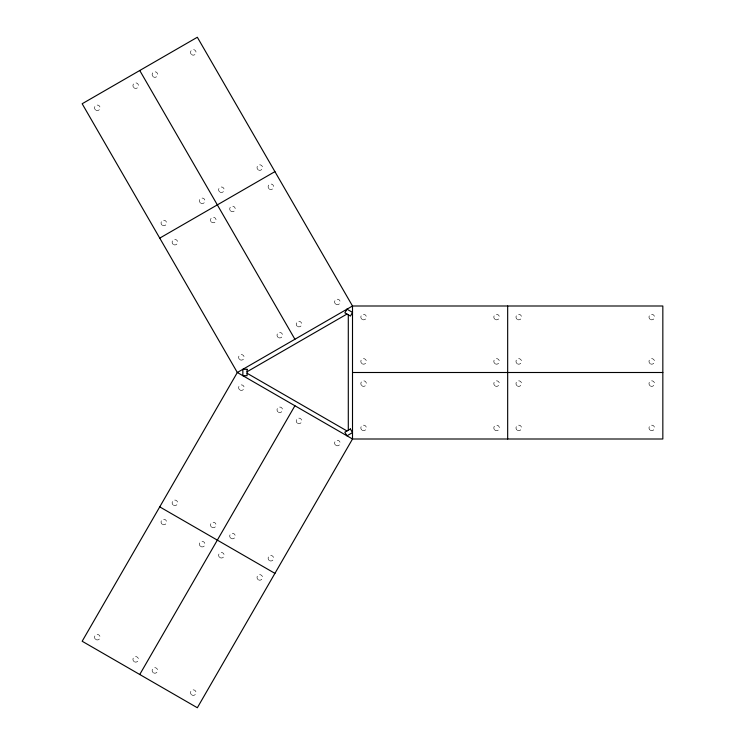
<?xml version="1.0" encoding="UTF-8"?>
<svg xmlns="http://www.w3.org/2000/svg" width="745" height="745" viewBox="0 0 745 745"><rect width="100%" height="100%" fill="white"/><g stroke="black" fill="none" stroke-linecap="round" stroke-linejoin="round"><path stroke-width="0.56" stroke-dasharray="3.73 2.79" d="M517.365 363.821A2.775 2.775 0 0 0 521.528 361.418A2.775 2.775 0 0 0 517.365 359.015A2.775 2.775 0 0 0 517.365 363.821M650.366 363.821A2.775 2.775 0 0 0 654.52 361.418A2.775 2.775 0 0 0 650.366 359.015A2.775 2.775 0 0 0 650.366 363.821M650.366 319.484A2.775 2.775 0 0 0 654.52 317.081A2.775 2.775 0 0 0 650.366 314.688A2.775 2.775 0 0 0 650.366 319.484M517.365 319.484A2.775 2.775 0 0 0 521.528 317.081A2.775 2.775 0 0 0 517.365 314.688A2.775 2.775 0 0 0 517.365 319.484M517.365 430.312A2.775 2.775 0 0 0 521.528 427.919A2.775 2.775 0 0 0 517.365 425.516A2.775 2.775 0 0 0 517.365 430.312M650.366 430.312A2.775 2.775 0 0 0 654.52 427.919A2.775 2.775 0 0 0 650.366 425.516A2.775 2.775 0 0 0 650.366 430.312M650.366 385.985A2.775 2.775 0 0 0 654.52 383.582A2.775 2.775 0 0 0 650.366 381.179A2.775 2.775 0 0 0 650.366 385.985M517.365 385.985A2.775 2.775 0 0 0 521.528 383.582A2.775 2.775 0 0 0 517.365 381.179A2.775 2.775 0 0 0 517.365 385.985M258.403 169.972A2.775 2.775 0 0 0 262.557 167.569A2.775 2.775 0 0 0 258.403 165.167A2.775 2.775 0 0 0 258.403 169.972M191.502 54.515A2.775 2.775 0 0 0 196.019 52.867A2.775 2.775 0 0 0 192.34 49.785A2.775 2.775 0 0 0 191.502 54.515M153.116 76.679A2.775 2.775 0 0 0 157.623 75.04A2.775 2.775 0 0 0 153.945 71.948A2.775 2.775 0 0 0 153.116 76.679M220.008 192.136A2.775 2.775 0 0 0 224.161 189.733A2.775 2.775 0 0 0 220.008 187.34A2.775 2.775 0 0 0 220.008 192.136M200.815 203.217A2.775 2.775 0 0 0 204.968 200.815A2.775 2.775 0 0 0 200.815 198.421A2.775 2.775 0 0 0 200.815 203.217M133.914 87.761A2.775 2.775 0 0 0 138.43 86.122A2.775 2.775 0 0 0 134.752 83.04A2.775 2.775 0 0 0 133.914 87.761M95.919 110.204A2.775 2.775 0 0 0 100.072 107.802A2.775 2.775 0 0 0 95.919 105.408A2.775 2.775 0 0 0 95.919 110.204M162.419 225.381A2.775 2.775 0 0 0 166.573 222.988A2.775 2.775 0 0 0 162.419 220.585A2.775 2.775 0 0 0 162.419 225.381M162.419 524.415A2.775 2.775 0 0 0 166.573 522.012A2.775 2.775 0 0 0 162.419 519.619A2.775 2.775 0 0 0 162.419 524.415M95.919 639.592A2.775 2.775 0 0 0 100.072 637.198A2.775 2.775 0 0 0 95.919 634.796A2.775 2.775 0 0 0 95.919 639.592M134.314 661.765A2.775 2.775 0 0 0 138.468 659.362A2.775 2.775 0 0 0 134.314 656.96A2.775 2.775 0 0 0 134.314 661.765M200.815 546.579A2.775 2.775 0 0 0 204.968 544.185A2.775 2.775 0 0 0 200.815 541.783A2.775 2.775 0 0 0 200.815 546.579M220.008 557.66A2.775 2.775 0 0 0 224.161 555.267A2.775 2.775 0 0 0 220.008 552.865A2.775 2.775 0 0 0 220.008 557.66M153.507 672.847A2.775 2.775 0 0 0 157.661 670.444A2.775 2.775 0 0 0 153.507 668.042A2.775 2.775 0 0 0 153.507 672.847M191.903 695.011A2.775 2.775 0 0 0 196.056 692.608A2.775 2.775 0 0 0 191.903 690.215A2.775 2.775 0 0 0 191.903 695.011M258.403 579.833A2.775 2.775 0 0 0 262.557 577.431A2.775 2.775 0 0 0 258.403 575.028A2.775 2.775 0 0 0 258.403 579.833M335.986 304.342A2.775 2.775 0 0 0 340.139 301.949A2.775 2.775 0 0 0 335.986 299.546A2.775 2.775 0 0 0 335.986 304.342M269.085 188.885A2.775 2.775 0 0 0 273.601 187.246A2.775 2.775 0 0 0 269.923 184.164A2.775 2.775 0 0 0 269.085 188.885M230.699 211.058A2.775 2.775 0 0 0 235.206 209.41A2.775 2.775 0 0 0 231.527 206.328A2.775 2.775 0 0 0 230.699 211.058M297.59 326.515A2.775 2.775 0 0 0 301.744 324.112A2.775 2.775 0 0 0 297.59 321.71A2.775 2.775 0 0 0 297.59 326.515M278.397 337.597A2.775 2.775 0 0 0 282.551 335.194A2.775 2.775 0 0 0 278.397 332.792A2.775 2.775 0 0 0 278.397 337.597M211.496 222.14A2.775 2.775 0 0 0 216.013 220.492A2.775 2.775 0 0 0 212.334 217.41A2.775 2.775 0 0 0 211.496 222.14M173.501 244.583A2.775 2.775 0 0 0 177.655 242.181A2.775 2.775 0 0 0 173.501 239.778A2.775 2.775 0 0 0 173.501 244.583M240.002 359.76A2.775 2.775 0 0 0 244.155 357.358A2.775 2.775 0 0 0 240.002 354.965A2.775 2.775 0 0 0 240.002 359.76M362.21 363.821A2.775 2.775 0 0 0 366.363 361.418A2.775 2.775 0 0 0 362.21 359.015A2.775 2.775 0 0 0 362.21 363.821M495.202 363.821A2.775 2.775 0 0 0 499.355 361.418A2.775 2.775 0 0 0 495.202 359.015A2.775 2.775 0 0 0 495.202 363.821M495.202 319.484A2.775 2.775 0 0 0 499.355 317.081A2.775 2.775 0 0 0 495.202 314.688A2.775 2.775 0 0 0 495.202 319.484M362.21 319.484A2.775 2.775 0 0 0 366.363 317.081A2.775 2.775 0 0 0 362.21 314.688A2.775 2.775 0 0 0 362.21 319.484M240.002 390.035A2.775 2.775 0 0 0 244.155 387.642A2.775 2.775 0 0 0 240.002 385.24A2.775 2.775 0 0 0 240.002 390.035M173.501 505.222A2.775 2.775 0 0 0 177.655 502.819A2.775 2.775 0 0 0 173.501 500.417A2.775 2.775 0 0 0 173.501 505.222M211.897 527.386A2.775 2.775 0 0 0 216.05 524.983A2.775 2.775 0 0 0 211.897 522.59A2.775 2.775 0 0 0 211.897 527.386M278.397 412.209A2.775 2.775 0 0 0 282.551 409.806A2.775 2.775 0 0 0 278.397 407.403A2.775 2.775 0 0 0 278.397 412.209M297.59 423.29A2.775 2.775 0 0 0 301.744 420.888A2.775 2.775 0 0 0 297.59 418.485A2.775 2.775 0 0 0 297.59 423.29M231.09 538.467A2.775 2.775 0 0 0 235.243 536.065A2.775 2.775 0 0 0 231.09 533.671A2.775 2.775 0 0 0 231.09 538.467M269.485 560.631A2.775 2.775 0 0 0 273.638 558.238A2.775 2.775 0 0 0 269.485 555.835A2.775 2.775 0 0 0 269.485 560.631M335.986 445.454A2.775 2.775 0 0 0 340.139 443.051A2.775 2.775 0 0 0 335.986 440.658A2.775 2.775 0 0 0 335.986 445.454M362.21 430.312A2.775 2.775 0 0 0 366.363 427.919A2.775 2.775 0 0 0 362.21 425.516A2.775 2.775 0 0 0 362.21 430.312M494.81 430.042A2.775 2.775 0 0 0 499.318 428.394A2.775 2.775 0 0 0 495.639 425.311A2.775 2.775 0 0 0 494.81 430.042M495.202 385.985A2.775 2.775 0 0 0 499.355 383.582A2.775 2.775 0 0 0 495.202 381.179A2.775 2.775 0 0 0 495.202 385.985M361.809 385.705A2.775 2.775 0 0 0 366.317 384.066A2.775 2.775 0 0 0 362.647 380.984A2.775 2.775 0 0 0 361.809 385.705"/><path stroke-width="1.12" d="M139.753 674.504L294.918 405.746M159.747 238.121L274.924 171.629M247.07 371.736L346.974 314.055M352.506 372.5L662.836 372.5M247.07 373.264L346.974 430.945M159.747 506.879L274.924 573.371M139.753 70.496L294.918 339.254M507.671 305.999L507.671 439.001M348.297 314.818L348.297 430.182M237.329 372.5L82.164 641.249L197.341 707.75L352.506 439.001L352.506 305.999L197.341 37.25L82.164 103.751L237.329 372.5L352.506 439.001L662.836 439.001L662.836 305.999L352.506 305.999L237.329 372.5M346.974 309.194L344.87 312.844L350.439 316.057L352.543 312.406L346.974 309.194M350.401 428.971L344.833 432.184L346.937 435.825L352.506 432.612L350.401 428.971M247.07 369.269L242.861 369.269L242.861 375.694L247.07 375.694L247.07 369.269"/></g></svg>
